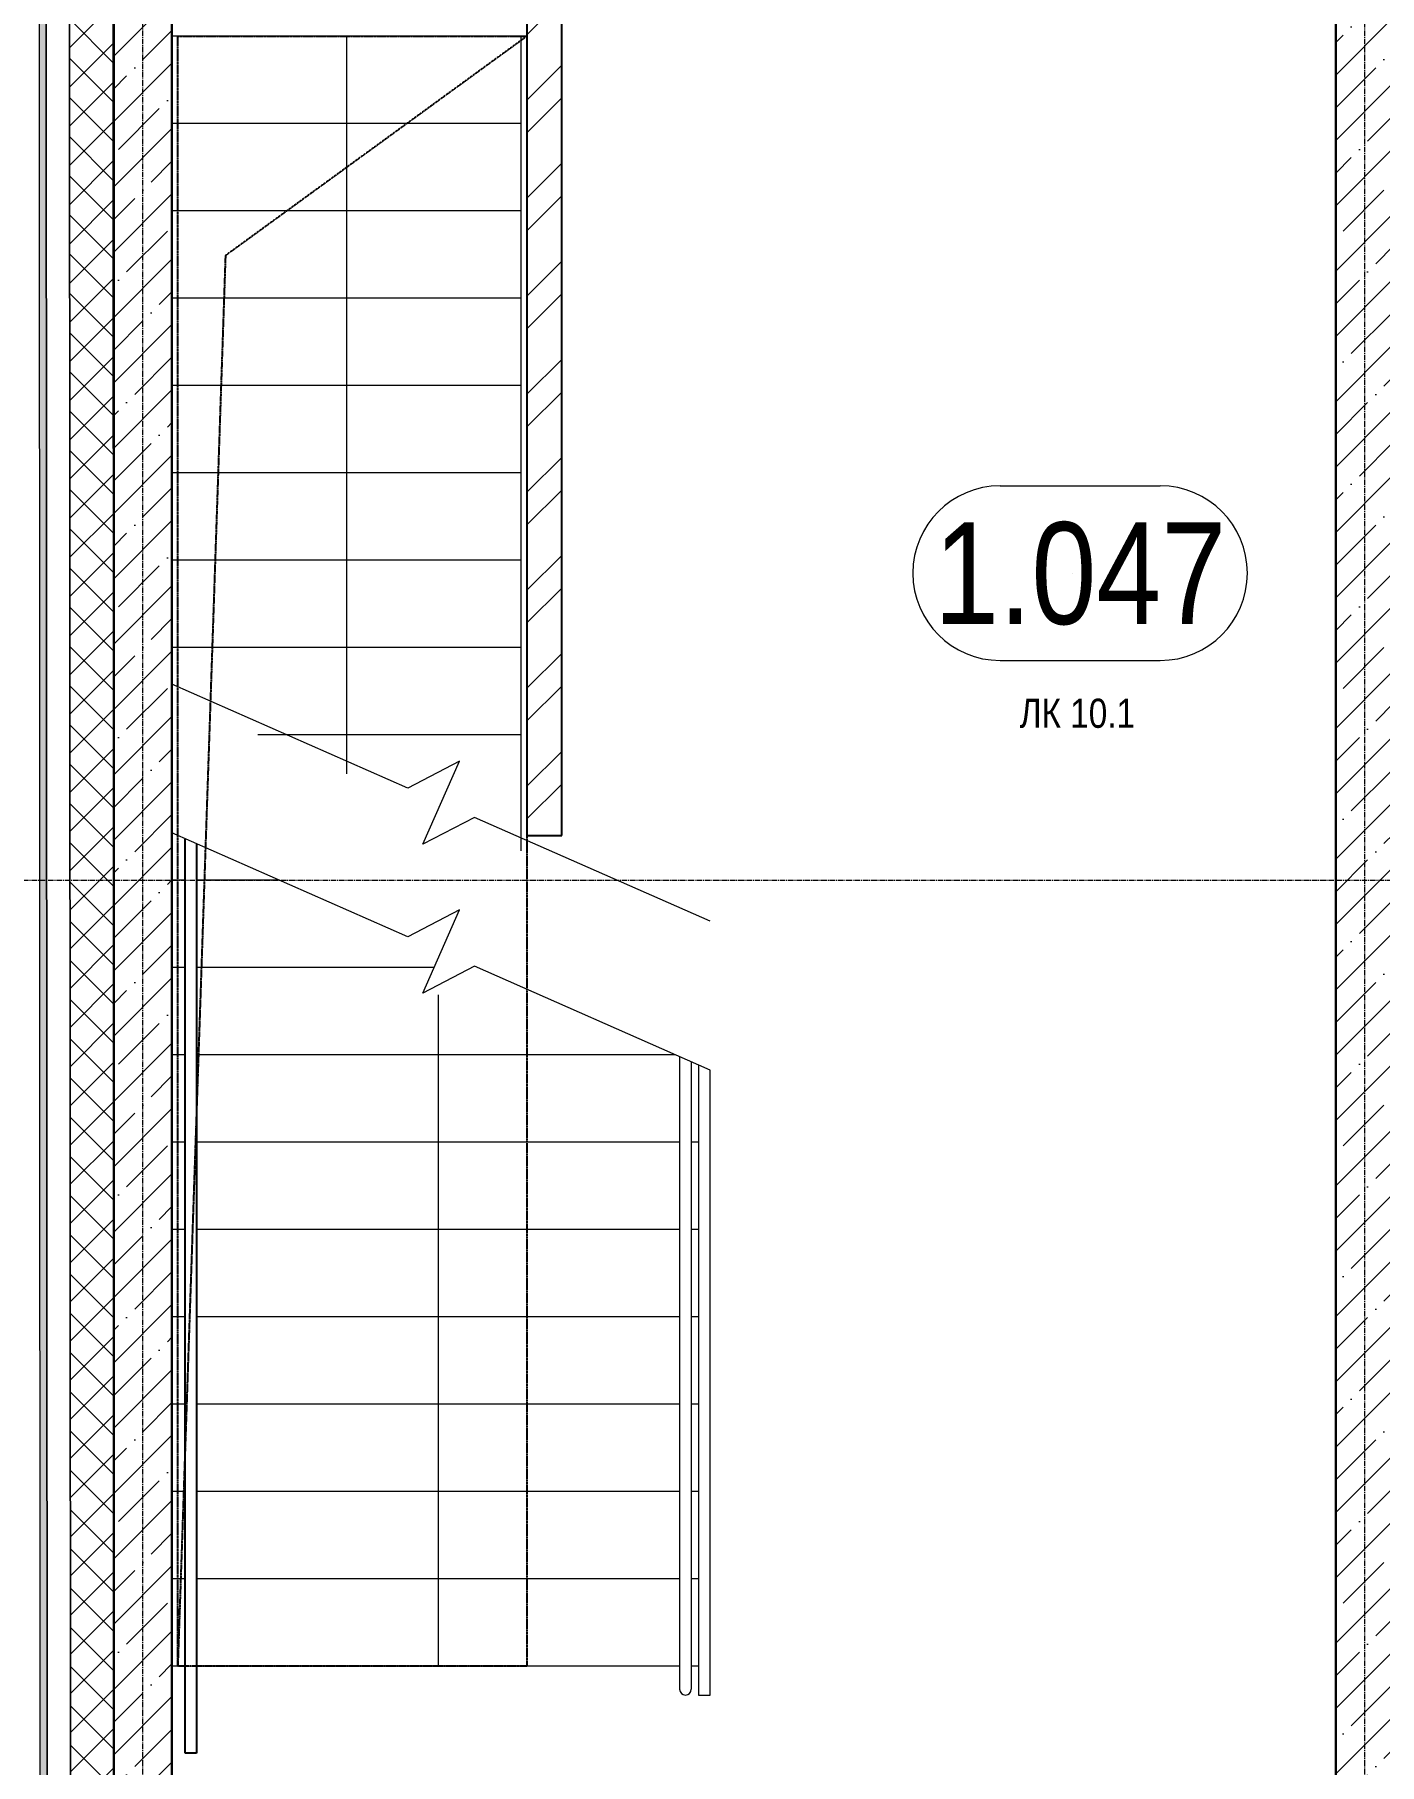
# Model space of a CAD drawing. Header units: millimetres. Extents: x -7155 to 483283, y -227682 to 148426.
# Drawn here: x -372 to 4250, y 93262 to 99205 of the extents above; entities that cross this region are included whole.
import ezdxf
from ezdxf.enums import TextEntityAlignment as Align

# ---------------------------------------------------------------- set-up
doc = ezdxf.new("R2010")
doc.units = ezdxf.units.MM
doc.linetypes.add('CENTER2', pattern=[28.575, 19.05, -3.175, 3.175, -3.175])
doc.linetypes.add('HIDDEN', pattern=[9.525, 6.35, -3.175])
doc.layers.get('Defpoints').update_dxf_attribs({"color": 140})
for name, color, linetype, lineweight in [('АР_Area', 5, 'Continuous', 5), ('АР_Стены ЖБ', 7, 'Continuous', 30), ('АР_Стены кирпич', 32, 'Continuous', 25), ('АР_Тонкая', 254, 'Continuous', 5), ('АР_Утеплитель', 31, 'Continuous', 0), ('АР_Ф_ЛК', 7, 'Continuous', 5), ('АР_Штриховка', 8, 'Continuous', 0)]:
    doc.layers.add(name, color=color, linetype=linetype, lineweight=lineweight)
doc.layers.add('АР_Оси_РД_100', color=7, linetype='Continuous', lineweight=0, true_color=0x525252)
doc.layers.add('РД_Оси_100', color=7, linetype='Continuous', lineweight=0, true_color=0x525252)
doc.styles.add('style1', font='ARIALN.TTF')

# ---------------------------------------------------------------- blocks, each defined once
blk = doc.blocks.new('СОШ_2200_АР_ОСИ_М100_28.05.24')
at = {"layer": 'АР_Оси_РД_100', "linetype": 'CENTER2'}
for p, q in [((0, -6155), (0, 139938.679)), ((4200, -6155), (4200, 139938.679)), ((-5954.958, 96300), (119910, 96300))]:
    blk.add_line(p, q, dxfattribs=at)
blk = doc.blocks.new('MOK-МаркаПом_овал_ареал')
for p, q in [((-2.75, 3), (2.75, 3)), ((-2.75, -3), (2.75, -3))]:
    blk.add_line(p, q)
for centre, radius, start, end in [((-2.75, 0), 3, 90, 270), ((2.75, 0), 3, 270, 90), ((-3.75, 0), 3.5, 0, 0.00095)]:
    blk.add_arc(centre, radius, start, end)
at = {"color": 0, "style": 'style1'}
blk.add_attdef('АР-ПОМЕЩЕНИЕ:НОМЕР', text='', height=3.5, dxfattribs=at).set_placement((0, 0), align=Align.MIDDLE)

msp = doc.modelspace()

# ---------------------------------------------------------------- hatches: boundary and pattern name
at = {"layer": 'АР_Штриховка', "linetype": 'Continuous', "lineweight": 0, "true_color": 0x000000}
h = msp.add_hatch(dxfattribs=at)
h.set_pattern_fill('_U', color=18, style=0, pattern_type=0)
h.set_pattern_definition([(360, (0, -1e-11), (-5e-17, 1), [])])
h.paths.add_polyline_path([(-353.1, 90799.9), (-328.1, 90799.9), (-332.3, 100830), (-357.3, 100855)], flags=0)
h = msp.add_hatch(dxfattribs=at)
h.set_pattern_fill('ANSI37', color=18, scale=30, style=0)
h.paths.add_polyline_path([(-248.1, 90799.9), (-98.1, 90800), (-102.2, 100600), (-252.3, 100750)], flags=0)
at = {"layer": 'АР_Штриховка', "linetype": 'Continuous', "lineweight": 5, "true_color": 0x000000}
h = msp.add_hatch(dxfattribs=at)
h.set_pattern_fill('ANSI35', color=18, scale=25, angle=1.3e-14, style=0)
h.paths.add_polyline_path([(-100, 90800), (100, 91000), (100, 100400), (-100, 100600)], flags=0)
at = {"layer": 'АР_Штриховка', "linetype": 'Continuous', "lineweight": 0, "true_color": 0x000000}
h = msp.add_hatch(dxfattribs=at)
h.set_pattern_fill('ANSI32', color=18, scale=25, angle=-360, style=0)
h.paths.add_polyline_path([(1439.7, 100400), (1319.7, 100400), (1319.7, 96454), (1439.7, 96454)], flags=0)
at = {"layer": 'АР_Штриховка', "linetype": 'Continuous', "lineweight": 5, "true_color": 0x000000}
h = msp.add_hatch(dxfattribs=at)
h.set_pattern_fill('ANSI35', color=18, scale=25, angle=-360, style=0)
h.paths.add_polyline_path([(4300, 100400), (4100, 100400), (4100, 91000), (4300, 90800)], flags=0)

# ---------------------------------------------------------------- linework, layer by layer
at = {"color": 18, "linetype": 'HIDDEN', "ltscale": 0.07, "true_color": 0x000000}
for p, q in [((120, 99200), (1320, 99200)), ((120, 93600), (120, 99200)), ((1320, 99200), (283.9, 98446)), ((1320, 99200), (1320, 93600)), ((283.9, 98446), (120, 93600)), ((1320, 93600), (120, 93600))]:
    msp.add_line(p, q, dxfattribs=at)
at = {"color": 18, "true_color": 0x000000}
for p, q in [((145, 93300), (145, 96441)), ((185, 96425.5), (185, 93300)), ((185, 93300), (145, 93300))]:
    msp.add_line(p, q, dxfattribs=at)
at = {"layer": 'АР_Стены ЖБ', "color": 18, "linetype": 'Continuous', "lineweight": 30, "true_color": 0x000000}
for p, q in [((-100, 100600), (-100, 90800)), ((100, 91000), (100, 100400)), ((4100, 100400), (4100, 91000))]:
    msp.add_line(p, q, dxfattribs=at)
at = {"layer": 'АР_Стены кирпич', "color": 18, "linetype": 'Continuous', "lineweight": 25, "true_color": 0x000000}
for p, q in [((1319.7, 100400), (1319.7, 96454)), ((1439.7, 96454), (1439.7, 100400)), ((1319.7, 96454), (1439.7, 96454))]:
    msp.add_line(p, q, dxfattribs=at)
at = {"layer": 'АР_Тонкая', "color": 18, "linetype": 'Continuous', "lineweight": 5, "true_color": 0x000000}
for p, q in [((-357.3, 100855), (-353.1, 90799.9)), ((-332.3, 100830), (-328.1, 90799.9)), ((-328.1, 90799.9), (-332.3, 100830)), ((-248.1, 90799.9), (-252.3, 100750))]:
    msp.add_line(p, q, dxfattribs=at)
at = {"layer": 'АР_Тонкая', "color": 18, "true_color": 0x000000}
for p, q in [((910.6, 96616.8), (100, 96974.1)), ((1088, 96709.4), (910.6, 96616.8)), ((962, 96423.4), (1088, 96709.4)), ((1139.4, 96516), (962, 96423.4)), ((1950, 96158.7), (1139.4, 96516)), ((910.6, 96105.7), (100, 96463)), ((1088, 96198.3), (910.6, 96105.7)), ((962, 95912.3), (1088, 96198.3)), ((1139.4, 96004.9), (962, 95912.3)), ((1950, 95647.6), (1139.4, 96004.9))]:
    msp.add_line(p, q, dxfattribs=at)
at = {"layer": 'АР_Утеплитель', "color": 18, "linetype": 'Continuous', "lineweight": 0, "true_color": 0x000000}
for p, q in [((-252.3, 100750), (-248.1, 90799.9)), ((-98.1, 90800), (-102.2, 100600))]:
    msp.add_line(p, q, dxfattribs=at)
at = {"layer": 'АР_Ф_ЛК', "color": 18, "true_color": 0x000000}
for p, q in [((1300, 99200), (100, 99200)), ((1300, 99200), (100, 99200)), ((100, 99200), (100, 96930)), ((700, 99200), (700, 98733.8)), ((1300, 96401.1), (1300, 99200)), ((1300, 98900), (100, 98900)), ((700, 98733.8), (700, 96665.6)), ((1300, 98600), (100, 98600)), ((1300, 98300), (100, 98300)), ((1300, 98000), (100, 98000)), ((1300, 97700), (100, 97700)), ((1300, 97400), (100, 97400)), ((1300, 97100), (100, 97100)), ((1300, 96800), (395, 96800)), ((145, 96300), (100, 96300)), ((469.8, 96300), (185, 96300)), ((145, 96000), (100, 96000)), ((1000.6, 96000), (185, 96000)), ((1015, 95905.7), (1015, 95439.5)), ((145, 95700), (100, 95700)), ((1831.2, 95700), (185, 95700)), ((1910, 95665.3), (1910, 93500)), ((1950, 93500), (1950, 95647.6)), ((145, 95400), (100, 95400)), ((1845, 95400), (185, 95400)), ((1015, 95439.5), (1015, 93600)), ((1910, 95400), (1885, 95400)), ((145, 95100), (100, 95100)), ((1845, 95100), (185, 95100)), ((1910, 95100), (1885, 95100)), ((145, 94800), (100, 94800)), ((1845, 94800), (185, 94800)), ((1910, 94800), (1885, 94800)), ((145, 94500), (100, 94500)), ((1845, 94500), (185, 94500)), ((1910, 94500), (1885, 94500)), ((145, 94200), (100, 94200)), ((1845, 94200), (185, 94200)), ((1910, 94200), (1885, 94200)), ((145, 93900), (100, 93900)), ((1845, 93900), (185, 93900)), ((1910, 93900), (1885, 93900)), ((145, 93600), (100, 93600)), ((1845, 93600), (185, 93600)), ((1910, 93600), (1885, 93600)), ((1910, 93500), (1950, 93500))]:
    msp.add_line(p, q, dxfattribs=at)
at = {"layer": 'АР_Ф_ЛК', "color": 18, "lineweight": 9, "true_color": 0x000000}
for p, q in [((1845, 95693.9), (1845, 93520)), ((1885, 95676.3), (1885, 93520))]:
    msp.add_line(p, q, dxfattribs=at)
msp.add_arc((1865, 93520), 20, 180, 0, dxfattribs=at)

# ---------------------------------------------------------------- block references
at = {"layer": 'АР_Area', "color": 18, "linetype": 'Continuous', "lineweight": 5, "true_color": 0x000000}
ref = msp.add_blockref('MOK-МаркаПом_овал_ареал', (3221.4, 97355.1), dxfattribs=dict(at, xscale=100, yscale=100, zscale=100))
ref.add_attrib('АР-ПОМЕЩЕНИЕ:НОМЕР', '1.047', dxfattribs={"layer": '0', "color": 0, "height": 350, "style": 'style1'}).set_placement((3221.4, 97355.1), align=Align.MIDDLE)
ref.add_attrib('АР-ПОМЕЩЕНИЕ:НАИМЕНОВАНИЕ', 'ЛК 10.1', dxfattribs={"layer": 'Defpoints', "color": 2, "height": 100, "style": 'style1'}).set_placement((3212, 96873.7), align=Align.MIDDLE)
at = {"layer": 'РД_Оси_100'}
msp.add_blockref('СОШ_2200_АР_ОСИ_М100_28.05.24', (0, 0), dxfattribs=at)

doc.saveas('drawing.dxf')
